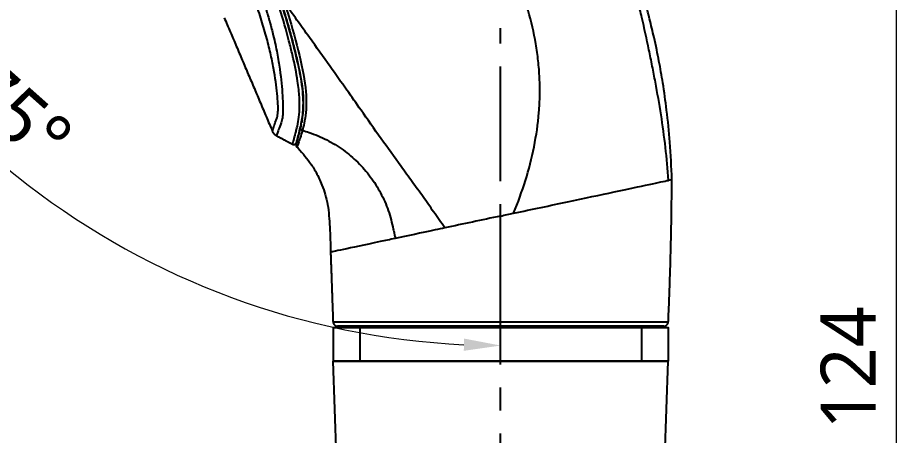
# Model space of a CAD drawing. Extents: x 0 to 1239, y 0 to 509.
# Drawn here: x 235.9 to 332.3, y 173.6 to 219.1 of the extents above; entities that cross this region are included whole.
import ezdxf

# ---------------------------------------------------------------- set-up
doc = ezdxf.new("R2010")
doc.units = 0
doc.header["$LTSCALE"] = 10
doc.header["$MEASUREMENT"] = 0
doc.header["$PDMODE"] = 3
doc.header["$PDSIZE"] = -10
doc.linetypes.add('CENTER', pattern=[2, 1.25, -0.25, 0.25, -0.25])
doc.layers.get('0').update_dxf_attribs({"linetype": 'CONTINUOUS'})
doc.layers.get('DEFPOINTS').update_dxf_attribs({"linetype": 'CONTINUOUS'})
doc.layers.add('1', color=7, linetype='CONTINUOUS')
doc.styles.add('Daelim Dimension', font='')
doc.styles.get('Daelim Dimension').set_extended_font_data('NanumGothic')
doc.dimstyles.new('DEFAULT', dxfattribs={"dimscale": 2, "dimtxt": 2, "dimasz": 2, "dimexe": 0, "dimexo": 2, "dimgap": 1, "dimtad": 1, "dimdec": 1, "dimzin": 9, "dimdsep": 46, "dimtxsty": 'Daelim Dimension', "dimcen": 0.5, "dimclrd": 252, "dimclre": 252, "dimclrt": 3, "dimadec": 1, "dimazin": 0, "dimtfac": 1, "dimtdec": 1, "dimtix": 1, "dimtmove": 0, "dimatfit": 3, "dimfxl": 1, "dimtolj": 1, "dimtzin": 1, "dimlwd": 9, "dimlwe": 9, "dimarcsym": 0})

# ---------------------------------------------------------------- blocks, each defined once
blk = doc.blocks.new('*D5')
at = {"color": 5, "lineweight": 9, "ltscale": 0.5, "transparency": 16777216}
for p, q in [((260.747, 304.255), (331.614, 304.255)), ((331.614, 300.255), (331.614, 61.705)), ((306.512, 57.705), (331.614, 57.705))]:
    blk.add_line(p, q, dxfattribs=at)
at = {"color": 5, "ltscale": 0.5, "transparency": 16777216}
for points in [[(330.947, 300.255), (332.28, 300.255), (331.614, 304.255)], [(330.947, 61.705), (332.28, 61.705), (331.614, 57.705)]]:
    blk.add_solid(points, dxfattribs=at)
at = {"layer": 'DEFPOINTS', "color": 0, "ltscale": 0.5, "transparency": 16777216}
for p in [(256.747, 304.255), (302.512, 57.705), (331.614, 57.705)]:
    blk.add_point(p, dxfattribs=at)
at = {"color": 7, "ltscale": 0.5, "transparency": 16777216, "insert": (326.378, 180.98), "char_height": 6, "attachment_point": 5, "rotation": 90, "style": 'Daelim Dimension'}
blk.add_mtext('\\A1;124', dxfattribs=at)
blk = doc.blocks.new('*D6')
at = {"color": 5, "lineweight": 9, "ltscale": 0.5, "transparency": 16777216}
blk.add_line((236.965, 254.174), (206.815, 246.096), dxfattribs=at)
blk.add_arc((288.512, 267.985), 84.579, 197.70908, 267.29006, dxfattribs=at)
at = {"color": 5, "ltscale": 0.5, "transparency": 16777216}
for points in [[(207.301, 242.07), (208.581, 242.445), (206.815, 246.096)], [(284.529, 184.167), (284.497, 182.834), (288.512, 183.406)]]:
    blk.add_solid(points, dxfattribs=at)
at = {"layer": 'DEFPOINTS', "color": 0, "ltscale": 0.5, "transparency": 16777216}
for p in [(289.967, 268.375), (240.828, 255.209), (288.512, 217.986), (252.767, 191.331), (288.512, 41.324)]:
    blk.add_point(p, dxfattribs=at)
at = {"color": 7, "ltscale": 0.5, "transparency": 16777216, "insert": (235.754, 208.718), "char_height": 6, "attachment_point": 5, "rotation": 318.32529, "style": 'Daelim Dimension'}
blk.add_mtext('\\A1;75°', dxfattribs=at)

msp = doc.modelspace()

# ---------------------------------------------------------------- linework, layer by layer
at = {"color": 1, "linetype": 'CENTER'}
msp.add_line((288.512, 41.324), (288.512, 217.986), dxfattribs=at)
for p, q in [((273.162, 185.505), (273.162, 181.705)), ((303.862, 185.505), (303.862, 181.705)), ((270.262, 181.705), (303.862, 181.705)), ((274.512, 57.705), (270.262, 181.705)), ((288.512, 181.705), (306.762, 181.705)), ((302.512, 57.705), (306.762, 181.705))]:
    msp.add_line(p, q)
msp.add_lwpolyline([(270.294, 185.388), (306.762, 185.388), (306.762, 181.705), (270.294, 181.705)], close=True)
at = {"layer": '1', "color": 7, "linetype": 'Continuous'}
for points, degree, knots in [([(307.167, 201.483), (307.13, 202.841), (306.998, 205.372), (306.646, 208.888), (306.229, 211.834), (305.843, 214.023), (305.515, 215.665), (305.181, 217.208), (304.686, 219.272), (303.92, 222.074), (302.8, 225.597), (301.842, 228.148), (301.278, 229.534)], 3, [0, 0, 0, 0, 0.141308, 0.263941, 0.367655, 0.451062, 0.495263, 0.542004, 0.615409, 0.716211, 0.84441, 1, 1, 1, 1]), ([(306.801, 201.405), (306.649, 203.799), (306.218, 207.373), (305.496, 211.506), (305.038, 213.859), (304.557, 216.208), (304.047, 218.551), (303.477, 220.88), (302.856, 223.195), (301.964, 226.059), (301.092, 228.294), (300.608, 229.391)], 3, [0, 0, 0, 0, 0.250004, 0.375006, 0.437507, 0.500008, 0.625011, 0.687512, 0.750013, 0.875015, 1, 1, 1, 1]), ([(289.924, 197.818), (290.404, 198.986), (291.271, 201.365), (292.224, 205.042), (292.673, 208.172), (292.798, 210.682), (292.773, 212.56), (292.627, 214.425), (292.28, 216.892), (291.571, 219.928), (290.334, 223.464), (289.318, 225.751), (288.778, 226.877)], 3, [0, 0, 0, 0, 0.125, 0.25, 0.375, 0.4375, 0.5, 0.5625, 0.625, 0.75, 0.875, 1, 1, 1, 1]), ([(264.279, 221.739), (264.466, 221.172), (264.838, 220.047), (265.336, 218.393), (265.779, 216.789), (266.166, 215.239), (266.684, 213.056), (267.107, 210.455), (266.963, 208.566), (266.842, 207.86), (266.811, 207.699)], 3, [0, 0, 0, 0, 0.092399, 0.183534, 0.274534, 0.366549, 0.460666, 0.689607, 0.921335, 1, 1, 1, 1]), ([(263.631, 206.752), (263.631, 206.752), (263.631, 206.748), (263.723, 206.985), (263.952, 207.752), (264.159, 208.234), (264.299, 209.002), (264.193, 210.743), (263.904, 213.024), (263.447, 215.252), (262.979, 217.095), (262.407, 219.053), (261.935, 220.406), (261.701, 221.079)], 3, [0, 0, 0, 0, 0.00053, 0.248498, 0.372704, 0.434763, 0.497061, 0.622672, 0.748367, 0.8111, 0.873817, 0.937273, 1, 1, 1, 1]), ([(262.536, 221.299), (262.676, 220.882), (262.971, 219.998), (263.376, 218.61), (263.796, 216.984), (264.181, 215.234), (264.556, 212.907), (264.727, 210.989), (264.791, 209.441), (264.788, 208.54), (264.662, 207.861), (264.463, 207.342), (264.166, 206.53), (264.073, 206.275), (264.074, 206.28), (264.074, 206.28)], 3, [0, 0, 0, 0, 0.037517, 0.079589, 0.126205, 0.189322, 0.251585, 0.377213, 0.439991, 0.502959, 0.554085, 0.62752, 0.751778, 0.999902, 1, 1, 1, 1]), ([(265.843, 205.339), (265.843, 205.339), (265.844, 205.344), (265.92, 205.587), (266.124, 206.358), (266.279, 206.979), (266.446, 207.668), (266.609, 208.884), (266.621, 210.368), (266.398, 212.402), (265.976, 214.513), (265.303, 217.191), (264.68, 219.417), (264.13, 221.128), (263.976, 221.606)], 3, [0, 0, 0, 0, 0.00621, 0.213756, 0.346043, 0.402914, 0.48434, 0.55248, 0.630199, 0.701585, 0.801763, 0.850646, 0.958352, 1, 1, 1, 1]), ([(266.697, 207.181), (266.738, 207.363), (266.819, 207.725), (266.953, 208.535), (267.028, 209.542), (266.997, 210.758), (266.799, 212.448), (266.307, 214.693), (265.579, 217.623), (264.93, 219.708), (264.601, 220.763)], 3, [0, 0, 0, 0, 0.101529, 0.201104, 0.300025, 0.399638, 0.501315, 0.668115, 0.832046, 1, 1, 1, 1]), ([(264.922, 220.807), (265.985, 217.587), (266.827, 214.47), (267.349, 210.755), (267.368, 209.671), (267.198, 207.916), (267.02, 207.244), (266.913, 206.833)], 3, [0, 0, 0, 0, 0.5, 0.5, 0.75, 0.75, 1, 1, 1, 1]), ([(282.434, 196.226), (282.025, 196.805), (281.229, 197.93), (280.071, 199.618), (278.856, 201.254), (277.326, 203.401), (275.369, 206.103), (273.466, 208.819), (271.675, 211.349), (269.847, 213.927), (267.608, 217.064), (265.855, 219.511), (264.925, 220.809)], 3, [0, 0, 0, 0, 0.065319, 0.126997, 0.188685, 0.252576, 0.370426, 0.502131, 0.600434, 0.71578, 0.849264, 1, 1, 1, 1]), ([(266.778, 207.534), (266.745, 207.378), (266.606, 206.791), (266.445, 206.159), (266.304, 205.639), (266.275, 205.53), (266.274, 205.526), (266.274, 205.526)], 3, [0, 0, 0, 0, 0.102046, 0.432427, 0.71144, 0.991875, 1, 1, 1, 1]), ([(266.252, 205.439), (266.273, 205.514), (266.368, 205.869), (266.565, 206.653), (266.697, 207.181)], 3, [0, 0, 0, 0, 0.326874, 1, 1, 1, 1]), ([(266.914, 206.834), (266.829, 206.554), (266.659, 205.994), (266.468, 205.441), (266.343, 205.099), (266.301, 205.038), (266.3, 205.039)], 3, [0, 0, 0, 0, 0.249675, 0.499755, 0.749978, 1, 1, 1, 1]), ([(266.913, 206.833), (267.157, 206.767), (267.731, 206.593), (268.947, 206.137), (270.502, 205.341), (272.201, 204.113), (273.695, 202.642), (274.738, 201.241), (275.439, 200.035), (275.894, 199.093), (276.277, 198.12), (276.584, 197.12), (276.755, 196.355), (276.866, 195.849), (276.903, 195.679), (276.923, 195.583), (276.929, 195.556), (276.938, 195.514), (276.954, 195.439), (276.985, 195.29), (277.011, 195.162), (277.029, 195.077)], 3, [0, 0, 0, 0, 0.045985, 0.109586, 0.236788, 0.36399, 0.491192, 0.618394, 0.681995, 0.745596, 0.809197, 0.872798, 0.936399, 0.952299, 0.967206, 0.9682, 0.970187, 0.972175, 0.97615, 0.9841, 1, 1, 1, 1]), ([(265.843, 205.339), (265.862, 205.329), (265.901, 205.314), (265.966, 205.302), (266.036, 205.306), (266.081, 205.319), (266.103, 205.329)], 3, [0, 0, 0, 0, 0.227822, 0.473643, 0.733117, 1, 1, 1, 1]), ([(266.274, 205.526), (266.262, 205.483), (266.232, 205.426), (266.166, 205.362), (266.126, 205.339), (266.103, 205.329)], 3, [0, 0, 0, 0, 0.475589, 0.734501, 1, 1, 1, 1]), ([(266.221, 205.331), (266.214, 205.305), (266.207, 205.253), (266.219, 205.173), (266.249, 205.098), (266.282, 205.057), (266.301, 205.038)], 3, [0, 0, 0, 0, 0.249822, 0.499958, 0.750115, 1, 1, 1, 1]), ([(266.244, 205.093), (266.785, 204.565), (267.558, 203.656), (268.454, 202.214), (269.164, 200.688), (269.761, 198.702), (269.892, 196.222), (269.978, 194.492), (269.981, 193.579)], 3, [0, 0, 0, 0, 0.179574, 0.287028, 0.406197, 0.583189, 0.781041, 1, 1, 1, 1]), ([(289.922, 197.818), (291.936, 198.246), (295.913, 199.091), (301.1, 200.193), (304.321, 200.878), (306.048, 201.245), (306.602, 201.363), (306.801, 201.405)], 3, [0, 0, 0, 0, 0.249942, 0.499961, 0.749981, 0.87499, 1, 1, 1, 1]), ([(288.513, 185.988), (288.513, 186.832), (288.513, 188.679), (288.513, 191.532), (288.513, 194.538), (288.513, 196.528), (288.513, 197.518)], 3, [0, 0, 0, 0, 0.218714, 0.479147, 0.73958, 1, 1, 1, 1]), ([(282.434, 196.226), (282.081, 196.151), (280.149, 195.74), (278.355, 195.359), (277.03, 195.077)], 3, [0, 0, 0, 0, 0.180768, 1, 1, 1, 1]), ([(277.029, 195.077), (276.448, 194.953), (274.078, 194.45), (270.934, 193.781), (269.98, 193.579), (269.981, 193.579), (269.981, 193.579)], 3, [0, 0, 0, 0, 0.132278, 0.566013, 0.999749, 1, 1, 1, 1]), ([(270.246, 185.988), (270.246, 185.988), (270.241, 185.995), (270.891, 185.986), (274.445, 185.982), (279.912, 185.983), (284.481, 185.985), (287.294, 185.987), (288.513, 185.988)], 3, [0, 0, 0, 0, 0.001957, 0.178035, 0.499343, 0.705442, 0.872361, 1, 1, 1, 1]), ([(270.246, 185.988), (270.249, 185.924), (270.276, 185.801), (270.389, 185.636), (270.557, 185.529), (270.681, 185.506), (270.745, 185.505)], 3, [0, 0, 0, 0, 0.240559, 0.500002, 0.759443, 1, 1, 1, 1]), ([(288.512, 185.505), (283.814, 185.505), (279.226, 185.505), (272.64, 185.505), (270.741, 185.505), (270.745, 185.505), (270.745, 185.505), (270.745, 185.505)], 3, [0, 0, 0, 0, 0.499785, 0.499785, 0.99957, 0.99957, 1, 1, 1, 1]), ([(306.28, 185.505), (306.274, 185.505), (303.536, 185.505), (301.077, 185.505), (298.582, 185.505), (292.051, 185.505), (288.512, 185.505)], 2, [0, 0, 0, 0.249549, 0.4997, 0.4997, 0.74985, 1, 1, 1]), ([(288.513, 185.988), (289.249, 185.988), (290.721, 185.987), (292.896, 185.986), (295.008, 185.985), (297.024, 185.984), (298.916, 185.982), (300.657, 185.981), (302.22, 185.98), (303.582, 185.978), (304.726, 185.977), (305.634, 185.976), (306.29, 185.975), (306.689, 185.974), (306.779, 185.974), (306.779, 185.974), (306.779, 185.974)], 3, [0, 0, 0, 0, 0.076945, 0.153883, 0.230803, 0.307711, 0.384628, 0.461541, 0.538442, 0.615353, 0.692267, 0.76917, 0.84608, 0.922996, 0.999902, 1, 1, 1, 1]), ([(306.28, 185.505), (306.344, 185.506), (306.468, 185.529), (306.637, 185.636), (306.749, 185.801), (306.776, 185.924), (306.779, 185.988)], 3, [0, 0, 0, 0, 0.240556, 0.499999, 0.759442, 1, 1, 1, 1])]:
    msp.add_open_spline(points, degree=degree, knots=knots, dxfattribs=at)
for points, degree in [([(258.393, 219.121), (263.644, 206.758)], 1), ([(263.631, 206.752), (263.774, 206.443), (264.074, 206.28)], 2), ([(264.074, 206.28), (264.968, 205.804), (265.863, 205.329)], 2), ([(306.776, 185.881), (307.13, 193.725), (307.165, 201.576)], 2), ([(307.168, 201.483), (307.168, 201.483), (307.044, 201.457), (306.801, 201.405)], 3), ([(288.513, 197.518), (288.983, 197.618), (289.453, 197.718), (289.922, 197.818)], 3), ([(288.512, 197.518), (286.447, 197.079), (284.383, 196.64), (282.434, 196.226)], 3), ([(269.981, 193.579), (270.113, 189.783), (270.246, 185.988)], 2)]:
    msp.add_open_spline(points, degree=degree, dxfattribs=at)
for points, weights in [([(266.697, 207.181), (266.635, 206.908), (266.913, 206.833)], [1, 0.721022617324, 1]), ([(288.512, 185.505), (288.513, 185.505), (288.513, 185.988)], [1, 0.71927306271, 1])]:
    msp.add_rational_spline(points, weights, degree=2, dxfattribs=at)

# ---------------------------------------------------------------- dimensions: what is measured, and where the dimension line sits
at = {"color": 5, "ltscale": 0.5}
dim = msp.add_linear_dim(base=(331.614, 57.705), p1=(256.747, 304.255), p2=(302.512, 57.705), angle=90, text='124', dimstyle='DEFAULT', override={"dimtxt": 3, "dimclrd": 5, "dimclre": 5, "dimclrt": 7}, dxfattribs=at)
dim.commit()
dim.dimension.update_dxf_attribs({"geometry": '*D5', "text_midpoint": (331.614, 180.98), "dimtype": 160})
dim = msp.add_angular_dim_2l(base=(252.767, 191.331), line1=((288.512, 41.324), (288.512, 217.986)), line2=((240.828, 255.209), (289.967, 268.375)), dimstyle='DEFAULT', override={"dimtxt": 3, "dimclrd": 5, "dimclre": 5, "dimclrt": 7, "dimadec": 0}, dxfattribs=at)
dim.commit()
dim.dimension.update_dxf_attribs({"geometry": '*D6', "text_midpoint": (232.275, 204.81), "dimtype": 162})

doc.saveas('drawing.dxf')
